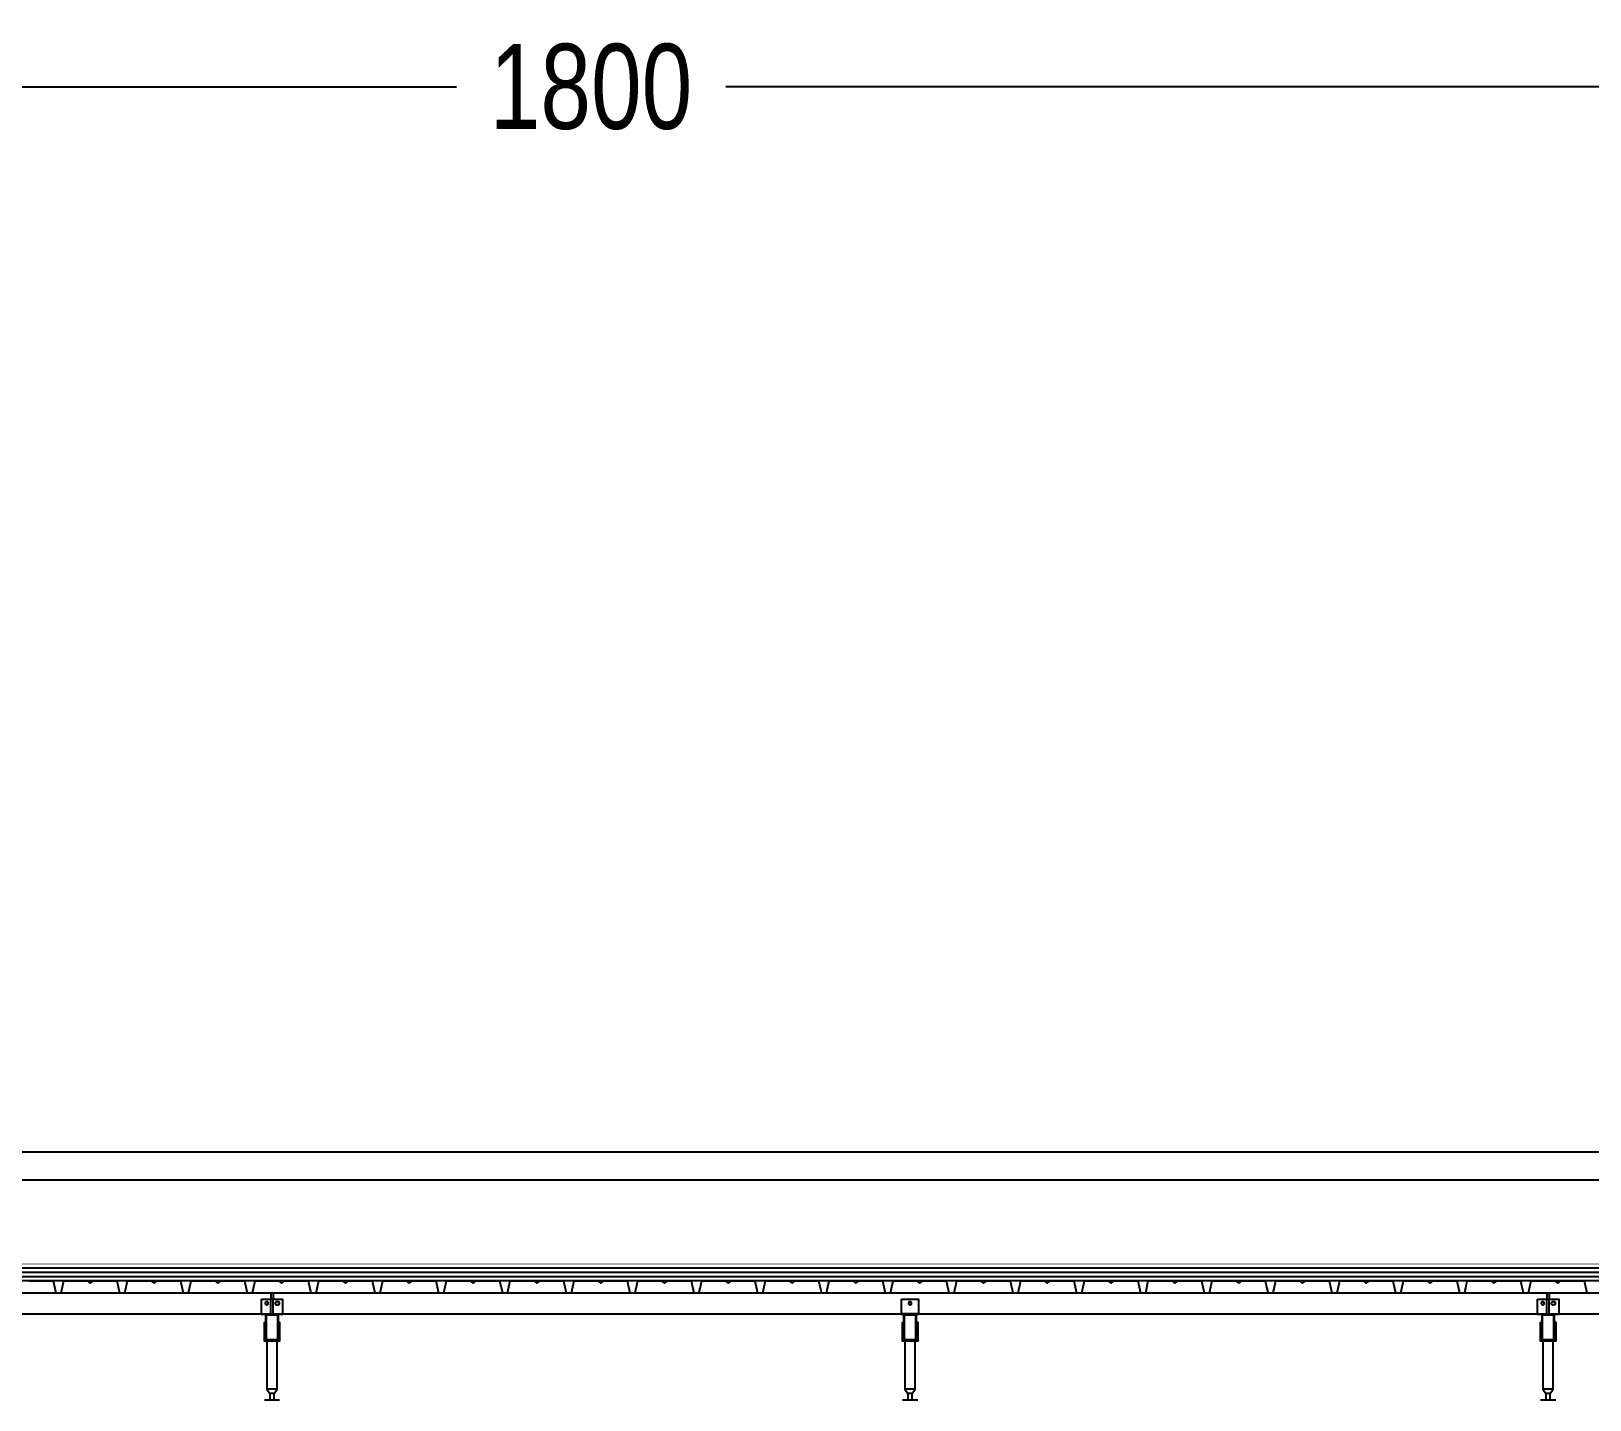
# Model space of a CAD drawing. Header units: centimetres. Extents: x 26569 to 160723, y -3143 to 14565.
# Drawn here: x 37045.1 to 37411.6, y 6345.9 to 6667.7 of the extents above; entities that cross this region are included whole.
import ezdxf

# ---------------------------------------------------------------- set-up
doc = ezdxf.new("R2010")
doc.units = ezdxf.units.CM
doc.header["$LTSCALE"] = 100
doc.linetypes.add('HIDDEN', pattern=[9.525, 6.35, -3.175])
for name, color, linetype in [('A-ANNO-DIMS', 187, 'Continuous'), ('A-ELEV-02', 253, 'Continuous'), ('A-ELEV-04', 250, 'Continuous'), ('A-WALL-INSL', 249, 'Continuous'), ('A-WALL-SNWPNL', 200, 'Continuous'), ('S-STEL', 3, 'Continuous')]:
    doc.layers.add(name, color=color, linetype=linetype)
doc.styles.add('Fields_100', font='act_simplex.shx', dxfattribs={"width": 0.8, "height": 20})
doc.linetypes.add('BATTING', pattern='A,0.00254,-2.54,[134,ltypeshp.shx,S=2.54,R=0,X=-2.54,Y=0],-5.08,[134,ltypeshp.shx,S=2.54,R=180,X=2.54,Y=0],-2.54', length=10.16254)
doc.dimstyles.new('FIELDS_100', dxfattribs={"dimscale": 0, "dimtxt": 20, "dimasz": 5, "dimexe": 5, "dimexo": 5, "dimgap": 5, "dimtad": 0, "dimdec": 0, "dimzin": 0, "dimdsep": 46, "dimtxsty": 'Fields_100', "dimblk": 'DOT', "dimcen": 0.09, "dimclrt": 50, "dimadec": 0, "dimazin": 0, "dimtfac": 1, "dimtdec": 0, "dimtix": 1, "dimtofl": 0, "dimtmove": 1, "dimatfit": 3, "dimfxl": 5, "dimfxlon": 1, "dimtolj": 1, "dimtzin": 0, "dimarcsym": 0})

# ---------------------------------------------------------------- blocks, each defined once
blk = doc.blocks.new('_Dot')
at = {"color": 0, "linetype": 'ByBlock', "lineweight": -2}
blk.add_line((-0.5, 0), (-1, 0), dxfattribs=at)
at = {"color": 0, "linetype": 'ByBlock', "const_width": 0.5}
blk.add_lwpolyline([(-0.25, 0, 1), (0.25, 0, 1)], format="xyb", close=True, dxfattribs=at)
blk = doc.blocks.new('*D695')
at = {"layer": 'A-ANNO-DIMS', "color": 0, "lineweight": -2, "transparency": 16777216}
for p, q in [((36726.73, 6649.56), (36726.73, 6659.56)), ((37626.73, 6649.56), (37626.73, 6659.56)), ((36731.73, 6654.56), (37145.07, 6654.56)), ((37621.73, 6654.56), (37208.4, 6654.56))]:
    blk.add_line(p, q, dxfattribs=at)
at = {"layer": 'DEFPOINTS', "color": 0, "transparency": 16777216}
for p in [(37626.73, 6654.56), (36726.73, 6232.06), (37626.73, 6232.06)]:
    blk.add_point(p, dxfattribs=at)
at = {"layer": 'A-ANNO-DIMS', "color": 0, "lineweight": -2, "transparency": 16777216, "xscale": 5, "yscale": 5, "zscale": 5, "rotation": 180}
blk.add_blockref('_Dot', (36726.73, 6654.56), dxfattribs=at)
at = {"layer": 'A-ANNO-DIMS', "color": 0, "lineweight": -2, "transparency": 16777216, "xscale": 5, "yscale": 5, "zscale": 5}
blk.add_blockref('_Dot', (37626.73, 6654.56), dxfattribs=at)
at = {"layer": 'A-ANNO-DIMS', "color": 50, "transparency": 16777216, "insert": (37176.73, 6654.56), "char_height": 20, "attachment_point": 5, "style": 'Fields_100'}
blk.add_mtext('\\A1;1800', dxfattribs=at)

msp = doc.modelspace()

# ---------------------------------------------------------------- linework, layer by layer
at = {"layer": 'A-ELEV-02'}
for points in [[(36704.23, 6371.06), (41237.98, 6371.06)], [(37101.48, 6371.06), (37101.48, 6369.56)], [(37101.98, 6371.06), (37101.98, 6369.56)], [(37102.83, 6368.91), (37102.83, 6368.91), (37102.82, 6368.91), (37102.81, 6368.91), (37102.8, 6368.91), (37102.79, 6368.91), (37102.79, 6368.91), (37102.78, 6368.91), (37102.77, 6368.91), (37102.76, 6368.9), (37102.75, 6368.9), (37102.75, 6368.9), (37102.74, 6368.9), (37102.73, 6368.9), (37102.72, 6368.89), (37102.71, 6368.89), (37102.71, 6368.89), (37102.7, 6368.88), (37102.69, 6368.88), (37102.68, 6368.88), (37102.67, 6368.87), (37102.67, 6368.87), (37102.66, 6368.86), (37102.65, 6368.86), (37102.64, 6368.86), (37102.64, 6368.85), (37102.63, 6368.84), (37102.62, 6368.84), (37102.61, 6368.83), (37102.61, 6368.83), (37102.6, 6368.82), (37102.59, 6368.82), (37102.59, 6368.81), (37102.58, 6368.8), (37102.57, 6368.8), (37102.57, 6368.79), (37102.56, 6368.78), (37102.56, 6368.78), (37102.55, 6368.77), (37102.55, 6368.76), (37102.54, 6368.75), (37102.54, 6368.75), (37102.53, 6368.74), (37102.53, 6368.73), (37102.52, 6368.72), (37102.52, 6368.72), (37102.52, 6368.71), (37102.51, 6368.7), (37102.51, 6368.69), (37102.51, 6368.68), (37102.5, 6368.67), (37102.5, 6368.67), (37102.5, 6368.66), (37102.5, 6368.65), (37102.49, 6368.64), (37102.49, 6368.63), (37102.49, 6368.63), (37102.49, 6368.62), (37102.49, 6368.61), (37102.49, 6368.6), (37102.49, 6368.59), (37102.49, 6368.59), (37102.48, 6368.58), (37102.48, 6368.57), (37102.48, 6368.56), (37102.48, 6368.55), (37102.48, 6368.55), (37102.49, 6368.54), (37102.49, 6368.53), (37102.49, 6368.52), (37102.49, 6368.51), (37102.49, 6368.51), (37102.49, 6368.5), (37102.49, 6368.49), (37102.49, 6368.48), (37102.5, 6368.47), (37102.5, 6368.47), (37102.5, 6368.46), (37102.5, 6368.45), (37102.51, 6368.44), (37102.51, 6368.43), (37102.51, 6368.43), (37102.52, 6368.42), (37102.52, 6368.41), (37102.52, 6368.4), (37102.53, 6368.39), (37102.53, 6368.39), (37102.54, 6368.38), (37102.54, 6368.37), (37102.55, 6368.36), (37102.55, 6368.36), (37102.56, 6368.35), (37102.56, 6368.34), (37102.57, 6368.33), (37102.57, 6368.33), (37102.58, 6368.32), (37102.59, 6368.31), (37102.59, 6368.31), (37102.6, 6368.3), (37102.61, 6368.3), (37102.61, 6368.29), (37102.62, 6368.28), (37102.63, 6368.28), (37102.64, 6368.27), (37102.64, 6368.27), (37102.65, 6368.26), (37102.66, 6368.26), (37102.67, 6368.26), (37102.67, 6368.25), (37102.68, 6368.25), (37102.69, 6368.24), (37102.7, 6368.24), (37102.71, 6368.24), (37102.71, 6368.23), (37102.72, 6368.23), (37102.73, 6368.23), (37102.74, 6368.23), (37102.75, 6368.22), (37102.75, 6368.22), (37102.76, 6368.22), (37102.77, 6368.22), (37102.78, 6368.22), (37102.79, 6368.22), (37102.79, 6368.21), (37102.8, 6368.21), (37102.81, 6368.21), (37102.82, 6368.21), (37102.83, 6368.21), (37102.83, 6368.21)], [(37103.13, 6368.91), (37102.83, 6368.91)], [(37103.13, 6368.21), (37103.14, 6368.21), (37103.15, 6368.21), (37103.16, 6368.21), (37103.17, 6368.21), (37103.17, 6368.21), (37103.18, 6368.22), (37103.19, 6368.22), (37103.2, 6368.22), (37103.21, 6368.22), (37103.21, 6368.22), (37103.22, 6368.22), (37103.23, 6368.23), (37103.24, 6368.23), (37103.25, 6368.23), (37103.26, 6368.23), (37103.26, 6368.24), (37103.27, 6368.24), (37103.28, 6368.24), (37103.29, 6368.25), (37103.3, 6368.25), (37103.3, 6368.26), (37103.31, 6368.26), (37103.32, 6368.26), (37103.33, 6368.27), (37103.33, 6368.27), (37103.34, 6368.28), (37103.35, 6368.28), (37103.35, 6368.29), (37103.36, 6368.3), (37103.37, 6368.3), (37103.38, 6368.31), (37103.38, 6368.31), (37103.39, 6368.32), (37103.39, 6368.33), (37103.4, 6368.33), (37103.41, 6368.34), (37103.41, 6368.35), (37103.42, 6368.36), (37103.42, 6368.36), (37103.43, 6368.37), (37103.43, 6368.38), (37103.44, 6368.39), (37103.44, 6368.39), (37103.45, 6368.4), (37103.45, 6368.41), (37103.45, 6368.42), (37103.46, 6368.43), (37103.46, 6368.43), (37103.46, 6368.44), (37103.47, 6368.45), (37103.47, 6368.46), (37103.47, 6368.47), (37103.47, 6368.47), (37103.48, 6368.48), (37103.48, 6368.49), (37103.48, 6368.5), (37103.48, 6368.51), (37103.48, 6368.51), (37103.48, 6368.52), (37103.48, 6368.53), (37103.48, 6368.54), (37103.48, 6368.55), (37103.48, 6368.55), (37103.48, 6368.56), (37103.48, 6368.57), (37103.48, 6368.58), (37103.48, 6368.59), (37103.48, 6368.59), (37103.48, 6368.6), (37103.48, 6368.61), (37103.48, 6368.62), (37103.48, 6368.63), (37103.48, 6368.63), (37103.48, 6368.64), (37103.47, 6368.65), (37103.47, 6368.66), (37103.47, 6368.67), (37103.47, 6368.67), (37103.46, 6368.68), (37103.46, 6368.69), (37103.46, 6368.7), (37103.45, 6368.71), (37103.45, 6368.72), (37103.45, 6368.72), (37103.44, 6368.73), (37103.44, 6368.74), (37103.43, 6368.75), (37103.43, 6368.75), (37103.42, 6368.76), (37103.42, 6368.77), (37103.41, 6368.78), (37103.41, 6368.78), (37103.4, 6368.79), (37103.39, 6368.8), (37103.39, 6368.8), (37103.38, 6368.81), (37103.38, 6368.82), (37103.37, 6368.82), (37103.36, 6368.83), (37103.35, 6368.83), (37103.35, 6368.84), (37103.34, 6368.84), (37103.33, 6368.85), (37103.33, 6368.86), (37103.32, 6368.86), (37103.31, 6368.86), (37103.3, 6368.87), (37103.3, 6368.87), (37103.29, 6368.88), (37103.28, 6368.88), (37103.27, 6368.88), (37103.26, 6368.89), (37103.26, 6368.89), (37103.25, 6368.89), (37103.24, 6368.9), (37103.23, 6368.9), (37103.22, 6368.9), (37103.21, 6368.9), (37103.21, 6368.9), (37103.2, 6368.91), (37103.19, 6368.91), (37103.18, 6368.91), (37103.17, 6368.91), (37103.17, 6368.91), (37103.16, 6368.91), (37103.15, 6368.91), (37103.14, 6368.91), (37103.13, 6368.91)], [(37401.48, 6371.06), (37401.48, 6369.56)], [(37401.98, 6371.06), (37401.98, 6369.56)], [(37402.83, 6368.91), (37402.83, 6368.91), (37402.82, 6368.91), (37402.81, 6368.91), (37402.8, 6368.91), (37402.79, 6368.91), (37402.79, 6368.91), (37402.78, 6368.91), (37402.77, 6368.91), (37402.76, 6368.9), (37402.75, 6368.9), (37402.75, 6368.9), (37402.74, 6368.9), (37402.73, 6368.9), (37402.72, 6368.89), (37402.71, 6368.89), (37402.71, 6368.89), (37402.7, 6368.88), (37402.69, 6368.88), (37402.68, 6368.88), (37402.67, 6368.87), (37402.67, 6368.87), (37402.66, 6368.86), (37402.65, 6368.86), (37402.64, 6368.86), (37402.64, 6368.85), (37402.63, 6368.84), (37402.62, 6368.84), (37402.61, 6368.83), (37402.61, 6368.83), (37402.6, 6368.82), (37402.59, 6368.82), (37402.59, 6368.81), (37402.58, 6368.8), (37402.57, 6368.8), (37402.57, 6368.79), (37402.56, 6368.78), (37402.56, 6368.78), (37402.55, 6368.77), (37402.55, 6368.76), (37402.54, 6368.75), (37402.54, 6368.75), (37402.53, 6368.74), (37402.53, 6368.73), (37402.52, 6368.72), (37402.52, 6368.72), (37402.52, 6368.71), (37402.51, 6368.7), (37402.51, 6368.69), (37402.51, 6368.68), (37402.5, 6368.67), (37402.5, 6368.67), (37402.5, 6368.66), (37402.5, 6368.65), (37402.49, 6368.64), (37402.49, 6368.63), (37402.49, 6368.63), (37402.49, 6368.62), (37402.49, 6368.61), (37402.49, 6368.6), (37402.49, 6368.59), (37402.49, 6368.59), (37402.48, 6368.58), (37402.48, 6368.57), (37402.48, 6368.56), (37402.48, 6368.55), (37402.48, 6368.55), (37402.49, 6368.54), (37402.49, 6368.53), (37402.49, 6368.52), (37402.49, 6368.51), (37402.49, 6368.51), (37402.49, 6368.5), (37402.49, 6368.49), (37402.49, 6368.48), (37402.5, 6368.47), (37402.5, 6368.47), (37402.5, 6368.46), (37402.5, 6368.45), (37402.51, 6368.44), (37402.51, 6368.43), (37402.51, 6368.43), (37402.52, 6368.42), (37402.52, 6368.41), (37402.52, 6368.4), (37402.53, 6368.39), (37402.53, 6368.39), (37402.54, 6368.38), (37402.54, 6368.37), (37402.55, 6368.36), (37402.55, 6368.36), (37402.56, 6368.35), (37402.56, 6368.34), (37402.57, 6368.33), (37402.57, 6368.33), (37402.58, 6368.32), (37402.59, 6368.31), (37402.59, 6368.31), (37402.6, 6368.3), (37402.61, 6368.3), (37402.61, 6368.29), (37402.62, 6368.28), (37402.63, 6368.28), (37402.64, 6368.27), (37402.64, 6368.27), (37402.65, 6368.26), (37402.66, 6368.26), (37402.67, 6368.26), (37402.67, 6368.25), (37402.68, 6368.25), (37402.69, 6368.24), (37402.7, 6368.24), (37402.71, 6368.24), (37402.71, 6368.23), (37402.72, 6368.23), (37402.73, 6368.23), (37402.74, 6368.23), (37402.75, 6368.22), (37402.75, 6368.22), (37402.76, 6368.22), (37402.77, 6368.22), (37402.78, 6368.22), (37402.79, 6368.22), (37402.79, 6368.21), (37402.8, 6368.21), (37402.81, 6368.21), (37402.82, 6368.21), (37402.83, 6368.21), (37402.83, 6368.21)], [(37403.13, 6368.91), (37402.83, 6368.91)], [(37403.13, 6368.21), (37403.14, 6368.21), (37403.15, 6368.21), (37403.16, 6368.21), (37403.17, 6368.21), (37403.17, 6368.21), (37403.18, 6368.22), (37403.19, 6368.22), (37403.2, 6368.22), (37403.21, 6368.22), (37403.21, 6368.22), (37403.22, 6368.22), (37403.23, 6368.23), (37403.24, 6368.23), (37403.25, 6368.23), (37403.26, 6368.23), (37403.26, 6368.24), (37403.27, 6368.24), (37403.28, 6368.24), (37403.29, 6368.25), (37403.3, 6368.25), (37403.3, 6368.26), (37403.31, 6368.26), (37403.32, 6368.26), (37403.33, 6368.27), (37403.33, 6368.27), (37403.34, 6368.28), (37403.35, 6368.28), (37403.35, 6368.29), (37403.36, 6368.3), (37403.37, 6368.3), (37403.38, 6368.31), (37403.38, 6368.31), (37403.39, 6368.32), (37403.39, 6368.33), (37403.4, 6368.33), (37403.41, 6368.34), (37403.41, 6368.35), (37403.42, 6368.36), (37403.42, 6368.36), (37403.43, 6368.37), (37403.43, 6368.38), (37403.44, 6368.39), (37403.44, 6368.39), (37403.45, 6368.4), (37403.45, 6368.41), (37403.45, 6368.42), (37403.46, 6368.43), (37403.46, 6368.43), (37403.46, 6368.44), (37403.47, 6368.45), (37403.47, 6368.46), (37403.47, 6368.47), (37403.47, 6368.47), (37403.48, 6368.48), (37403.48, 6368.49), (37403.48, 6368.5), (37403.48, 6368.51), (37403.48, 6368.51), (37403.48, 6368.52), (37403.48, 6368.53), (37403.48, 6368.54), (37403.48, 6368.55), (37403.48, 6368.55), (37403.48, 6368.56), (37403.48, 6368.57), (37403.48, 6368.58), (37403.48, 6368.59), (37403.48, 6368.59), (37403.48, 6368.6), (37403.48, 6368.61), (37403.48, 6368.62), (37403.48, 6368.63), (37403.48, 6368.63), (37403.48, 6368.64), (37403.47, 6368.65), (37403.47, 6368.66), (37403.47, 6368.67), (37403.47, 6368.67), (37403.46, 6368.68), (37403.46, 6368.69), (37403.46, 6368.7), (37403.45, 6368.71), (37403.45, 6368.72), (37403.45, 6368.72), (37403.44, 6368.73), (37403.44, 6368.74), (37403.43, 6368.75), (37403.43, 6368.75), (37403.42, 6368.76), (37403.42, 6368.77), (37403.41, 6368.78), (37403.41, 6368.78), (37403.4, 6368.79), (37403.39, 6368.8), (37403.39, 6368.8), (37403.38, 6368.81), (37403.38, 6368.82), (37403.37, 6368.82), (37403.36, 6368.83), (37403.35, 6368.83), (37403.35, 6368.84), (37403.34, 6368.84), (37403.33, 6368.85), (37403.33, 6368.86), (37403.32, 6368.86), (37403.31, 6368.86), (37403.3, 6368.87), (37403.3, 6368.87), (37403.29, 6368.88), (37403.28, 6368.88), (37403.27, 6368.88), (37403.26, 6368.89), (37403.26, 6368.89), (37403.25, 6368.89), (37403.24, 6368.9), (37403.23, 6368.9), (37403.22, 6368.9), (37403.21, 6368.9), (37403.21, 6368.9), (37403.2, 6368.91), (37403.19, 6368.91), (37403.18, 6368.91), (37403.17, 6368.91), (37403.17, 6368.91), (37403.16, 6368.91), (37403.15, 6368.91), (37403.14, 6368.91), (37403.13, 6368.91)], [(36704.23, 6366.06), (41237.98, 6366.06)], [(37099.23, 6366.06), (37104.23, 6366.06)], [(37103.13, 6368.21), (37102.83, 6368.21)], [(37253.73, 6366.06), (37249.73, 6366.06)], [(37399.23, 6366.06), (37404.23, 6366.06)], [(37403.13, 6368.21), (37402.83, 6368.21)], [(37099.93, 6363.26), (37100.18, 6363.26)], [(37099.93, 6362.56), (37100.18, 6362.56)], [(37103.28, 6363.26), (37103.53, 6363.26)], [(37103.28, 6362.56), (37103.53, 6362.56)], [(37249.93, 6363.26), (37250.18, 6363.26)], [(37249.93, 6362.56), (37250.18, 6362.56)], [(37253.28, 6363.26), (37253.53, 6363.26)], [(37253.28, 6362.56), (37253.53, 6362.56)], [(37399.93, 6363.26), (37400.18, 6363.26)], [(37399.93, 6362.56), (37400.18, 6362.56)], [(37403.28, 6363.26), (37403.53, 6363.26)], [(37403.28, 6362.56), (37403.53, 6362.56)], [(37100.53, 6359.66), (37100.53, 6348.36), (37101.23, 6347.36), (37101.23, 6345.86)], [(37102.23, 6345.86), (37102.23, 6347.36), (37102.94, 6348.36), (37102.94, 6359.66)], [(37250.53, 6359.66), (37250.53, 6348.36), (37251.23, 6347.36), (37251.23, 6345.86)], [(37252.23, 6345.86), (37252.23, 6347.36), (37252.94, 6348.36), (37252.94, 6359.66)], [(37400.53, 6359.66), (37400.53, 6348.36), (37401.23, 6347.36), (37401.23, 6345.86)], [(37402.23, 6345.86), (37402.23, 6347.36), (37402.94, 6348.36), (37402.94, 6359.66)], [(37102.94, 6348.36), (37100.53, 6348.36)], [(37102.23, 6347.36), (37101.23, 6347.36)], [(37252.94, 6348.36), (37250.53, 6348.36)], [(37252.23, 6347.36), (37251.23, 6347.36)], [(37402.94, 6348.36), (37400.53, 6348.36)], [(37402.23, 6347.36), (37401.23, 6347.36)], [(37099.93, 6345.86), (37103.53, 6345.86)], [(37249.93, 6345.86), (37253.53, 6345.86)], [(37399.93, 6345.86), (37403.53, 6345.86)]]:
    msp.add_lwpolyline(points, dxfattribs=at)
for points in [[(37099.23, 6369.56), (37104.23, 6369.56), (37104.23, 6365.91), (37099.23, 6365.91)], [(37100.83, 6368.56), (37100.83, 6368.57), (37100.83, 6368.58), (37100.83, 6368.59), (37100.83, 6368.59), (37100.83, 6368.6), (37100.83, 6368.61), (37100.83, 6368.62), (37100.83, 6368.63), (37100.83, 6368.63), (37100.83, 6368.64), (37100.82, 6368.65), (37100.82, 6368.66), (37100.82, 6368.67), (37100.82, 6368.67), (37100.81, 6368.68), (37100.81, 6368.69), (37100.81, 6368.7), (37100.8, 6368.71), (37100.8, 6368.72), (37100.8, 6368.72), (37100.79, 6368.73), (37100.79, 6368.74), (37100.78, 6368.75), (37100.78, 6368.75), (37100.77, 6368.76), (37100.77, 6368.77), (37100.76, 6368.78), (37100.76, 6368.78), (37100.75, 6368.79), (37100.74, 6368.8), (37100.74, 6368.8), (37100.73, 6368.81), (37100.73, 6368.82), (37100.72, 6368.82), (37100.71, 6368.83), (37100.7, 6368.83), (37100.7, 6368.84), (37100.69, 6368.84), (37100.68, 6368.85), (37100.68, 6368.86), (37100.67, 6368.86), (37100.66, 6368.86), (37100.65, 6368.87), (37100.65, 6368.87), (37100.64, 6368.88), (37100.63, 6368.88), (37100.62, 6368.88), (37100.61, 6368.89), (37100.61, 6368.89), (37100.6, 6368.89), (37100.59, 6368.9), (37100.58, 6368.9), (37100.57, 6368.9), (37100.56, 6368.9), (37100.56, 6368.9), (37100.55, 6368.91), (37100.54, 6368.91), (37100.53, 6368.91), (37100.52, 6368.91), (37100.52, 6368.91), (37100.51, 6368.91), (37100.5, 6368.91), (37100.49, 6368.91), (37100.48, 6368.91), (37100.48, 6368.91), (37100.47, 6368.91), (37100.46, 6368.91), (37100.45, 6368.91), (37100.44, 6368.91), (37100.44, 6368.91), (37100.43, 6368.91), (37100.42, 6368.91), (37100.41, 6368.9), (37100.4, 6368.9), (37100.4, 6368.9), (37100.39, 6368.9), (37100.38, 6368.9), (37100.37, 6368.89), (37100.36, 6368.89), (37100.36, 6368.89), (37100.35, 6368.88), (37100.34, 6368.88), (37100.33, 6368.88), (37100.32, 6368.87), (37100.32, 6368.87), (37100.31, 6368.86), (37100.3, 6368.86), (37100.29, 6368.86), (37100.29, 6368.85), (37100.28, 6368.84), (37100.27, 6368.84), (37100.26, 6368.83), (37100.26, 6368.83), (37100.25, 6368.82), (37100.24, 6368.82), (37100.24, 6368.81), (37100.23, 6368.8), (37100.22, 6368.8), (37100.22, 6368.79), (37100.21, 6368.78), (37100.21, 6368.78), (37100.2, 6368.77), (37100.2, 6368.76), (37100.19, 6368.75), (37100.19, 6368.75), (37100.18, 6368.74), (37100.18, 6368.73), (37100.17, 6368.72), (37100.17, 6368.72), (37100.17, 6368.71), (37100.16, 6368.7), (37100.16, 6368.69), (37100.16, 6368.68), (37100.15, 6368.67), (37100.15, 6368.67), (37100.15, 6368.66), (37100.15, 6368.65), (37100.14, 6368.64), (37100.14, 6368.63), (37100.14, 6368.63), (37100.14, 6368.62), (37100.14, 6368.61), (37100.14, 6368.6), (37100.14, 6368.59), (37100.14, 6368.59), (37100.13, 6368.58), (37100.13, 6368.57), (37100.13, 6368.56), (37100.13, 6368.55), (37100.13, 6368.55), (37100.14, 6368.54), (37100.14, 6368.53), (37100.14, 6368.52), (37100.14, 6368.51), (37100.14, 6368.51), (37100.14, 6368.5), (37100.14, 6368.49), (37100.14, 6368.48), (37100.15, 6368.47), (37100.15, 6368.47), (37100.15, 6368.46), (37100.15, 6368.45), (37100.16, 6368.44), (37100.16, 6368.43), (37100.16, 6368.43), (37100.17, 6368.42), (37100.17, 6368.41), (37100.17, 6368.4), (37100.18, 6368.39), (37100.18, 6368.39), (37100.19, 6368.38), (37100.19, 6368.37), (37100.2, 6368.36), (37100.2, 6368.36), (37100.21, 6368.35), (37100.21, 6368.34), (37100.22, 6368.33), (37100.22, 6368.33), (37100.23, 6368.32), (37100.24, 6368.31), (37100.24, 6368.31), (37100.25, 6368.3), (37100.26, 6368.3), (37100.26, 6368.29), (37100.27, 6368.28), (37100.28, 6368.28), (37100.29, 6368.27), (37100.29, 6368.27), (37100.3, 6368.26), (37100.31, 6368.26), (37100.32, 6368.26), (37100.32, 6368.25), (37100.33, 6368.25), (37100.34, 6368.24), (37100.35, 6368.24), (37100.36, 6368.24), (37100.36, 6368.23), (37100.37, 6368.23), (37100.38, 6368.23), (37100.39, 6368.23), (37100.4, 6368.22), (37100.4, 6368.22), (37100.41, 6368.22), (37100.42, 6368.22), (37100.43, 6368.22), (37100.44, 6368.22), (37100.44, 6368.21), (37100.45, 6368.21), (37100.46, 6368.21), (37100.47, 6368.21), (37100.48, 6368.21), (37100.48, 6368.21), (37100.49, 6368.21), (37100.5, 6368.21), (37100.51, 6368.21), (37100.52, 6368.21), (37100.52, 6368.21), (37100.53, 6368.22), (37100.54, 6368.22), (37100.55, 6368.22), (37100.56, 6368.22), (37100.56, 6368.22), (37100.57, 6368.22), (37100.58, 6368.23), (37100.59, 6368.23), (37100.6, 6368.23), (37100.61, 6368.23), (37100.61, 6368.24), (37100.62, 6368.24), (37100.63, 6368.24), (37100.64, 6368.25), (37100.65, 6368.25), (37100.65, 6368.26), (37100.66, 6368.26), (37100.67, 6368.26), (37100.68, 6368.27), (37100.68, 6368.27), (37100.69, 6368.28), (37100.7, 6368.28), (37100.7, 6368.29), (37100.71, 6368.3), (37100.72, 6368.3), (37100.73, 6368.31), (37100.73, 6368.31), (37100.74, 6368.32), (37100.74, 6368.33), (37100.75, 6368.33), (37100.76, 6368.34), (37100.76, 6368.35), (37100.77, 6368.36), (37100.77, 6368.36), (37100.78, 6368.37), (37100.78, 6368.38), (37100.79, 6368.39), (37100.79, 6368.39), (37100.8, 6368.4), (37100.8, 6368.41), (37100.8, 6368.42), (37100.81, 6368.43), (37100.81, 6368.43), (37100.81, 6368.44), (37100.82, 6368.45), (37100.82, 6368.46), (37100.82, 6368.47), (37100.82, 6368.47), (37100.83, 6368.48), (37100.83, 6368.49), (37100.83, 6368.5), (37100.83, 6368.51), (37100.83, 6368.51), (37100.83, 6368.52), (37100.83, 6368.53), (37100.83, 6368.54), (37100.83, 6368.55), (37100.83, 6368.55)], [(37249.73, 6369.56), (37253.73, 6369.56), (37253.73, 6365.91), (37249.73, 6365.91)], [(37252.08, 6368.56), (37252.08, 6368.57), (37252.08, 6368.58), (37252.08, 6368.59), (37252.08, 6368.59), (37252.08, 6368.6), (37252.08, 6368.61), (37252.08, 6368.62), (37252.08, 6368.63), (37252.08, 6368.63), (37252.08, 6368.64), (37252.07, 6368.65), (37252.07, 6368.66), (37252.07, 6368.67), (37252.07, 6368.67), (37252.06, 6368.68), (37252.06, 6368.69), (37252.06, 6368.7), (37252.05, 6368.71), (37252.05, 6368.72), (37252.05, 6368.72), (37252.04, 6368.73), (37252.04, 6368.74), (37252.03, 6368.75), (37252.03, 6368.75), (37252.02, 6368.76), (37252.02, 6368.77), (37252.01, 6368.78), (37252.01, 6368.78), (37252, 6368.79), (37251.99, 6368.8), (37251.99, 6368.8), (37251.98, 6368.81), (37251.98, 6368.82), (37251.97, 6368.82), (37251.96, 6368.83), (37251.95, 6368.83), (37251.95, 6368.84), (37251.94, 6368.84), (37251.93, 6368.85), (37251.93, 6368.86), (37251.92, 6368.86), (37251.91, 6368.86), (37251.9, 6368.87), (37251.9, 6368.87), (37251.89, 6368.88), (37251.88, 6368.88), (37251.87, 6368.88), (37251.86, 6368.89), (37251.86, 6368.89), (37251.85, 6368.89), (37251.84, 6368.9), (37251.83, 6368.9), (37251.82, 6368.9), (37251.81, 6368.9), (37251.81, 6368.9), (37251.8, 6368.91), (37251.79, 6368.91), (37251.78, 6368.91), (37251.77, 6368.91), (37251.77, 6368.91), (37251.76, 6368.91), (37251.75, 6368.91), (37251.74, 6368.91), (37251.73, 6368.91), (37251.73, 6368.91), (37251.72, 6368.91), (37251.71, 6368.91), (37251.7, 6368.91), (37251.69, 6368.91), (37251.69, 6368.91), (37251.68, 6368.91), (37251.67, 6368.91), (37251.66, 6368.9), (37251.65, 6368.9), (37251.65, 6368.9), (37251.64, 6368.9), (37251.63, 6368.9), (37251.62, 6368.89), (37251.61, 6368.89), (37251.61, 6368.89), (37251.6, 6368.88), (37251.59, 6368.88), (37251.58, 6368.88), (37251.57, 6368.87), (37251.57, 6368.87), (37251.56, 6368.86), (37251.55, 6368.86), (37251.54, 6368.86), (37251.54, 6368.85), (37251.53, 6368.84), (37251.52, 6368.84), (37251.51, 6368.83), (37251.51, 6368.83), (37251.5, 6368.82), (37251.49, 6368.82), (37251.49, 6368.81), (37251.48, 6368.8), (37251.47, 6368.8), (37251.47, 6368.79), (37251.46, 6368.78), (37251.46, 6368.78), (37251.45, 6368.77), (37251.45, 6368.76), (37251.44, 6368.75), (37251.44, 6368.75), (37251.43, 6368.74), (37251.43, 6368.73), (37251.42, 6368.72), (37251.42, 6368.72), (37251.42, 6368.71), (37251.41, 6368.7), (37251.41, 6368.69), (37251.41, 6368.68), (37251.4, 6368.67), (37251.4, 6368.67), (37251.4, 6368.66), (37251.4, 6368.65), (37251.39, 6368.64), (37251.39, 6368.63), (37251.39, 6368.63), (37251.39, 6368.62), (37251.39, 6368.61), (37251.39, 6368.6), (37251.39, 6368.59), (37251.39, 6368.59), (37251.38, 6368.58), (37251.38, 6368.57), (37251.38, 6368.56), (37251.38, 6368.55), (37251.38, 6368.55), (37251.39, 6368.54), (37251.39, 6368.53), (37251.39, 6368.52), (37251.39, 6368.51), (37251.39, 6368.51), (37251.39, 6368.5), (37251.39, 6368.49), (37251.39, 6368.48), (37251.4, 6368.47), (37251.4, 6368.47), (37251.4, 6368.46), (37251.4, 6368.45), (37251.41, 6368.44), (37251.41, 6368.43), (37251.41, 6368.43), (37251.42, 6368.42), (37251.42, 6368.41), (37251.42, 6368.4), (37251.43, 6368.39), (37251.43, 6368.39), (37251.44, 6368.38), (37251.44, 6368.37), (37251.45, 6368.36), (37251.45, 6368.36), (37251.46, 6368.35), (37251.46, 6368.34), (37251.47, 6368.33), (37251.47, 6368.33), (37251.48, 6368.32), (37251.49, 6368.31), (37251.49, 6368.31), (37251.5, 6368.3), (37251.51, 6368.3), (37251.51, 6368.29), (37251.52, 6368.28), (37251.53, 6368.28), (37251.54, 6368.27), (37251.54, 6368.27), (37251.55, 6368.26), (37251.56, 6368.26), (37251.57, 6368.26), (37251.57, 6368.25), (37251.58, 6368.25), (37251.59, 6368.24), (37251.6, 6368.24), (37251.61, 6368.24), (37251.61, 6368.23), (37251.62, 6368.23), (37251.63, 6368.23), (37251.64, 6368.23), (37251.65, 6368.22), (37251.65, 6368.22), (37251.66, 6368.22), (37251.67, 6368.22), (37251.68, 6368.22), (37251.69, 6368.22), (37251.69, 6368.21), (37251.7, 6368.21), (37251.71, 6368.21), (37251.72, 6368.21), (37251.73, 6368.21), (37251.73, 6368.21), (37251.74, 6368.21), (37251.75, 6368.21), (37251.76, 6368.21), (37251.77, 6368.21), (37251.77, 6368.21), (37251.78, 6368.22), (37251.79, 6368.22), (37251.8, 6368.22), (37251.81, 6368.22), (37251.81, 6368.22), (37251.82, 6368.22), (37251.83, 6368.23), (37251.84, 6368.23), (37251.85, 6368.23), (37251.86, 6368.23), (37251.86, 6368.24), (37251.87, 6368.24), (37251.88, 6368.24), (37251.89, 6368.25), (37251.9, 6368.25), (37251.9, 6368.26), (37251.91, 6368.26), (37251.92, 6368.26), (37251.93, 6368.27), (37251.93, 6368.27), (37251.94, 6368.28), (37251.95, 6368.28), (37251.95, 6368.29), (37251.96, 6368.3), (37251.97, 6368.3), (37251.98, 6368.31), (37251.98, 6368.31), (37251.99, 6368.32), (37251.99, 6368.33), (37252, 6368.33), (37252.01, 6368.34), (37252.01, 6368.35), (37252.02, 6368.36), (37252.02, 6368.36), (37252.03, 6368.37), (37252.03, 6368.38), (37252.04, 6368.39), (37252.04, 6368.39), (37252.05, 6368.4), (37252.05, 6368.41), (37252.05, 6368.42), (37252.06, 6368.43), (37252.06, 6368.43), (37252.06, 6368.44), (37252.07, 6368.45), (37252.07, 6368.46), (37252.07, 6368.47), (37252.07, 6368.47), (37252.08, 6368.48), (37252.08, 6368.49), (37252.08, 6368.5), (37252.08, 6368.51), (37252.08, 6368.51), (37252.08, 6368.52), (37252.08, 6368.53), (37252.08, 6368.54), (37252.08, 6368.55), (37252.08, 6368.55)], [(37399.23, 6369.56), (37404.23, 6369.56), (37404.23, 6365.91), (37399.23, 6365.91)], [(37400.83, 6368.56), (37400.83, 6368.57), (37400.83, 6368.58), (37400.83, 6368.59), (37400.83, 6368.59), (37400.83, 6368.6), (37400.83, 6368.61), (37400.83, 6368.62), (37400.83, 6368.63), (37400.83, 6368.63), (37400.83, 6368.64), (37400.82, 6368.65), (37400.82, 6368.66), (37400.82, 6368.67), (37400.82, 6368.67), (37400.81, 6368.68), (37400.81, 6368.69), (37400.81, 6368.7), (37400.8, 6368.71), (37400.8, 6368.72), (37400.8, 6368.72), (37400.79, 6368.73), (37400.79, 6368.74), (37400.78, 6368.75), (37400.78, 6368.75), (37400.77, 6368.76), (37400.77, 6368.77), (37400.76, 6368.78), (37400.76, 6368.78), (37400.75, 6368.79), (37400.74, 6368.8), (37400.74, 6368.8), (37400.73, 6368.81), (37400.73, 6368.82), (37400.72, 6368.82), (37400.71, 6368.83), (37400.7, 6368.83), (37400.7, 6368.84), (37400.69, 6368.84), (37400.68, 6368.85), (37400.68, 6368.86), (37400.67, 6368.86), (37400.66, 6368.86), (37400.65, 6368.87), (37400.65, 6368.87), (37400.64, 6368.88), (37400.63, 6368.88), (37400.62, 6368.88), (37400.61, 6368.89), (37400.61, 6368.89), (37400.6, 6368.89), (37400.59, 6368.9), (37400.58, 6368.9), (37400.57, 6368.9), (37400.56, 6368.9), (37400.56, 6368.9), (37400.55, 6368.91), (37400.54, 6368.91), (37400.53, 6368.91), (37400.52, 6368.91), (37400.52, 6368.91), (37400.51, 6368.91), (37400.5, 6368.91), (37400.49, 6368.91), (37400.48, 6368.91), (37400.48, 6368.91), (37400.47, 6368.91), (37400.46, 6368.91), (37400.45, 6368.91), (37400.44, 6368.91), (37400.44, 6368.91), (37400.43, 6368.91), (37400.42, 6368.91), (37400.41, 6368.9), (37400.4, 6368.9), (37400.4, 6368.9), (37400.39, 6368.9), (37400.38, 6368.9), (37400.37, 6368.89), (37400.36, 6368.89), (37400.36, 6368.89), (37400.35, 6368.88), (37400.34, 6368.88), (37400.33, 6368.88), (37400.32, 6368.87), (37400.32, 6368.87), (37400.31, 6368.86), (37400.3, 6368.86), (37400.29, 6368.86), (37400.29, 6368.85), (37400.28, 6368.84), (37400.27, 6368.84), (37400.26, 6368.83), (37400.26, 6368.83), (37400.25, 6368.82), (37400.24, 6368.82), (37400.24, 6368.81), (37400.23, 6368.8), (37400.22, 6368.8), (37400.22, 6368.79), (37400.21, 6368.78), (37400.21, 6368.78), (37400.2, 6368.77), (37400.2, 6368.76), (37400.19, 6368.75), (37400.19, 6368.75), (37400.18, 6368.74), (37400.18, 6368.73), (37400.17, 6368.72), (37400.17, 6368.72), (37400.17, 6368.71), (37400.16, 6368.7), (37400.16, 6368.69), (37400.16, 6368.68), (37400.15, 6368.67), (37400.15, 6368.67), (37400.15, 6368.66), (37400.15, 6368.65), (37400.14, 6368.64), (37400.14, 6368.63), (37400.14, 6368.63), (37400.14, 6368.62), (37400.14, 6368.61), (37400.14, 6368.6), (37400.14, 6368.59), (37400.14, 6368.59), (37400.13, 6368.58), (37400.13, 6368.57), (37400.13, 6368.56), (37400.13, 6368.55), (37400.13, 6368.55), (37400.14, 6368.54), (37400.14, 6368.53), (37400.14, 6368.52), (37400.14, 6368.51), (37400.14, 6368.51), (37400.14, 6368.5), (37400.14, 6368.49), (37400.14, 6368.48), (37400.15, 6368.47), (37400.15, 6368.47), (37400.15, 6368.46), (37400.15, 6368.45), (37400.16, 6368.44), (37400.16, 6368.43), (37400.16, 6368.43), (37400.17, 6368.42), (37400.17, 6368.41), (37400.17, 6368.4), (37400.18, 6368.39), (37400.18, 6368.39), (37400.19, 6368.38), (37400.19, 6368.37), (37400.2, 6368.36), (37400.2, 6368.36), (37400.21, 6368.35), (37400.21, 6368.34), (37400.22, 6368.33), (37400.22, 6368.33), (37400.23, 6368.32), (37400.24, 6368.31), (37400.24, 6368.31), (37400.25, 6368.3), (37400.26, 6368.3), (37400.26, 6368.29), (37400.27, 6368.28), (37400.28, 6368.28), (37400.29, 6368.27), (37400.29, 6368.27), (37400.3, 6368.26), (37400.31, 6368.26), (37400.32, 6368.26), (37400.32, 6368.25), (37400.33, 6368.25), (37400.34, 6368.24), (37400.35, 6368.24), (37400.36, 6368.24), (37400.36, 6368.23), (37400.37, 6368.23), (37400.38, 6368.23), (37400.39, 6368.23), (37400.4, 6368.22), (37400.4, 6368.22), (37400.41, 6368.22), (37400.42, 6368.22), (37400.43, 6368.22), (37400.44, 6368.22), (37400.44, 6368.21), (37400.45, 6368.21), (37400.46, 6368.21), (37400.47, 6368.21), (37400.48, 6368.21), (37400.48, 6368.21), (37400.49, 6368.21), (37400.5, 6368.21), (37400.51, 6368.21), (37400.52, 6368.21), (37400.52, 6368.21), (37400.53, 6368.22), (37400.54, 6368.22), (37400.55, 6368.22), (37400.56, 6368.22), (37400.56, 6368.22), (37400.57, 6368.22), (37400.58, 6368.23), (37400.59, 6368.23), (37400.6, 6368.23), (37400.61, 6368.23), (37400.61, 6368.24), (37400.62, 6368.24), (37400.63, 6368.24), (37400.64, 6368.25), (37400.65, 6368.25), (37400.65, 6368.26), (37400.66, 6368.26), (37400.67, 6368.26), (37400.68, 6368.27), (37400.68, 6368.27), (37400.69, 6368.28), (37400.7, 6368.28), (37400.7, 6368.29), (37400.71, 6368.3), (37400.72, 6368.3), (37400.73, 6368.31), (37400.73, 6368.31), (37400.74, 6368.32), (37400.74, 6368.33), (37400.75, 6368.33), (37400.76, 6368.34), (37400.76, 6368.35), (37400.77, 6368.36), (37400.77, 6368.36), (37400.78, 6368.37), (37400.78, 6368.38), (37400.79, 6368.39), (37400.79, 6368.39), (37400.8, 6368.4), (37400.8, 6368.41), (37400.8, 6368.42), (37400.81, 6368.43), (37400.81, 6368.43), (37400.81, 6368.44), (37400.82, 6368.45), (37400.82, 6368.46), (37400.82, 6368.47), (37400.82, 6368.47), (37400.83, 6368.48), (37400.83, 6368.49), (37400.83, 6368.5), (37400.83, 6368.51), (37400.83, 6368.51), (37400.83, 6368.52), (37400.83, 6368.53), (37400.83, 6368.54), (37400.83, 6368.55), (37400.83, 6368.55)], [(37099.93, 6364.16), (37100.18, 6364.16), (37100.18, 6359.91), (37103.28, 6359.91), (37103.28, 6364.16), (37103.53, 6364.16), (37103.53, 6359.66), (37099.93, 6359.66)], [(37249.93, 6364.16), (37250.18, 6364.16), (37250.18, 6359.91), (37253.28, 6359.91), (37253.28, 6364.16), (37253.53, 6364.16), (37253.53, 6359.66), (37249.93, 6359.66)], [(37399.93, 6364.16), (37400.18, 6364.16), (37400.18, 6359.91), (37403.28, 6359.91), (37403.28, 6364.16), (37403.53, 6364.16), (37403.53, 6359.66), (37399.93, 6359.66)]]:
    msp.add_lwpolyline(points, close=True, dxfattribs=at)
at = {"layer": 'A-ELEV-02', "linetype": 'HIDDEN', "ltscale": 0.1}
for points in [[(37101.48, 6366.06), (37101.48, 6369.56)], [(37101.98, 6366.06), (37101.98, 6369.56)], [(37401.48, 6366.06), (37401.48, 6369.56)], [(37401.98, 6366.06), (37401.98, 6369.56)]]:
    msp.add_lwpolyline(points, dxfattribs=at)
at = {"layer": 'A-ELEV-04'}
for p, q in [((41257.01, 6404.13), (31299.11, 6404.13)), ((32208.53, 6397.57), (41237.71, 6397.57))]:
    msp.add_line(p, q, dxfattribs=at)
at = {"layer": 'A-WALL-INSL', "ltscale": 0.002, "const_width": 0.1}
msp.add_lwpolyline([(41241.73, 6377.81), (32205.48, 6377.81)], dxfattribs=at)
at = {"layer": 'A-WALL-INSL', "linetype": 'BATTING', "ltscale": 0.002}
for points in [[(41241.73, 6376.81), (32205.48, 6376.81)], [(41241.73, 6374.81), (32205.48, 6374.81)]]:
    msp.add_lwpolyline(points, dxfattribs=at)
at = {"layer": 'A-WALL-INSL', "ltscale": 0.002}
for points in [[(41241.73, 6375.81), (32205.48, 6375.81)], [(41241.73, 6373.81), (32205.48, 6373.81)]]:
    msp.add_lwpolyline(points, dxfattribs=at)
at = {"layer": 'A-WALL-SNWPNL', "ltscale": 100}
for points in [[(37044.75, 6373.81), (37050.25, 6373.81), (37050.88, 6371.06), (37052.13, 6371.06), (37052.75, 6373.81), (37058.25, 6373.81), (37059, 6373.31), (37059.75, 6373.81), (37065.25, 6373.81), (37065.88, 6371.06), (37067.13, 6371.06), (37067.35, 6372.04)], [(37065.66, 6372.04), (37065.88, 6371.06), (37067.13, 6371.06), (37067.75, 6373.81), (37073.25, 6373.81), (37074, 6373.31), (37074.75, 6373.81), (37080.25, 6373.81), (37080.88, 6371.06), (37082.13, 6371.06), (37082.75, 6373.81), (37088.25, 6373.81), (37089, 6373.31), (37089.75, 6373.81), (37095.25, 6373.81), (37095.88, 6371.06), (37097.13, 6371.06), (37097.75, 6373.81), (37103.25, 6373.81), (37104, 6373.31), (37104.75, 6373.81), (37110.25, 6373.81), (37110.88, 6371.06), (37112.13, 6371.06), (37112.35, 6372.04)], [(37110.66, 6372.04), (37110.88, 6371.06), (37112.13, 6371.06), (37112.75, 6373.81), (37118.25, 6373.81), (37119, 6373.31), (37119.75, 6373.81), (37125.25, 6373.81), (37125.88, 6371.06), (37127.13, 6371.06), (37127.75, 6373.81), (37133.25, 6373.81), (37134, 6373.31), (37134.75, 6373.81), (37140.25, 6373.81), (37140.88, 6371.06), (37142.13, 6371.06), (37142.75, 6373.81), (37148.25, 6373.81), (37149, 6373.31), (37149.75, 6373.81), (37155.25, 6373.81), (37155.88, 6371.06), (37157.13, 6371.06), (37157.35, 6372.04)], [(37155.66, 6372.04), (37155.88, 6371.06), (37157.13, 6371.06), (37157.75, 6373.81), (37163.25, 6373.81), (37164, 6373.31), (37164.75, 6373.81), (37170.25, 6373.81), (37170.88, 6371.06), (37172.13, 6371.06), (37172.75, 6373.81), (37178.25, 6373.81), (37179, 6373.31), (37179.75, 6373.81), (37185.25, 6373.81), (37185.88, 6371.06), (37187.13, 6371.06), (37187.75, 6373.81), (37193.25, 6373.81), (37194, 6373.31), (37194.75, 6373.81), (37200.25, 6373.81), (37200.88, 6371.06), (37202.13, 6371.06), (37202.35, 6372.04)], [(37200.66, 6372.04), (37200.88, 6371.06), (37202.13, 6371.06), (37202.75, 6373.81), (37208.25, 6373.81), (37209, 6373.31), (37209.75, 6373.81), (37215.25, 6373.81), (37215.88, 6371.06), (37217.13, 6371.06), (37217.75, 6373.81), (37223.25, 6373.81), (37224, 6373.31), (37224.75, 6373.81), (37230.25, 6373.81), (37230.88, 6371.06), (37232.13, 6371.06), (37232.75, 6373.81), (37238.25, 6373.81), (37239, 6373.31), (37239.75, 6373.81), (37245.25, 6373.81), (37245.88, 6371.06), (37247.13, 6371.06), (37247.35, 6372.04)], [(37245.66, 6372.04), (37245.88, 6371.06), (37247.13, 6371.06), (37247.75, 6373.81), (37253.25, 6373.81), (37254, 6373.31), (37254.75, 6373.81), (37260.25, 6373.81), (37260.88, 6371.06), (37262.13, 6371.06), (37262.75, 6373.81), (37268.25, 6373.81), (37269, 6373.31), (37269.75, 6373.81), (37275.25, 6373.81), (37275.88, 6371.06), (37277.13, 6371.06), (37277.75, 6373.81), (37283.25, 6373.81), (37284, 6373.31), (37284.75, 6373.81), (37290.25, 6373.81), (37290.88, 6371.06), (37292.13, 6371.06), (37292.35, 6372.04)], [(37290.66, 6372.04), (37290.88, 6371.06), (37292.13, 6371.06), (37292.75, 6373.81), (37298.25, 6373.81), (37299, 6373.31), (37299.75, 6373.81), (37305.25, 6373.81), (37305.88, 6371.06), (37307.13, 6371.06), (37307.75, 6373.81), (37313.25, 6373.81), (37314, 6373.31), (37314.75, 6373.81), (37320.25, 6373.81), (37320.88, 6371.06), (37322.13, 6371.06), (37322.75, 6373.81), (37328.25, 6373.81), (37329, 6373.31), (37329.75, 6373.81), (37335.25, 6373.81), (37335.88, 6371.06), (37337.13, 6371.06), (37337.35, 6372.04)], [(37335.66, 6372.04), (37335.88, 6371.06), (37337.13, 6371.06), (37337.75, 6373.81), (37343.25, 6373.81), (37344, 6373.31), (37344.75, 6373.81), (37350.25, 6373.81), (37350.88, 6371.06), (37352.13, 6371.06), (37352.75, 6373.81), (37358.25, 6373.81), (37359, 6373.31), (37359.75, 6373.81), (37365.25, 6373.81), (37365.88, 6371.06), (37367.13, 6371.06), (37367.75, 6373.81), (37373.25, 6373.81), (37374, 6373.31), (37374.75, 6373.81), (37380.25, 6373.81), (37380.88, 6371.06), (37382.13, 6371.06), (37382.35, 6372.04)], [(37380.66, 6372.04), (37380.88, 6371.06), (37382.13, 6371.06), (37382.75, 6373.81), (37388.25, 6373.81), (37389, 6373.31), (37389.75, 6373.81), (37395.25, 6373.81), (37395.88, 6371.06), (37397.13, 6371.06), (37397.75, 6373.81), (37403.25, 6373.81), (37404, 6373.31), (37404.75, 6373.81), (37410.25, 6373.81), (37410.88, 6371.06), (37412.13, 6371.06)]]:
    msp.add_lwpolyline(points, dxfattribs=at)
at = {"layer": 'S-STEL'}
for points in [[(37103.23, 6359.91), (37103.23, 6365.91), (37100.23, 6365.91), (37100.23, 6359.91)], [(37253.23, 6359.91), (37253.23, 6365.91), (37250.23, 6365.91), (37250.23, 6359.91)], [(37403.23, 6359.91), (37403.23, 6365.91), (37400.23, 6365.91), (37400.23, 6359.91)]]:
    msp.add_lwpolyline(points, dxfattribs=at)
for points in [[(37103.08, 6365.76), (37100.38, 6365.76), (37100.38, 6360.06), (37103.08, 6360.06)], [(37253.08, 6365.76), (37250.38, 6365.76), (37250.38, 6360.06), (37253.08, 6360.06)], [(37403.08, 6365.76), (37400.38, 6365.76), (37400.38, 6360.06), (37403.08, 6360.06)]]:
    msp.add_lwpolyline(points, close=True, dxfattribs=at)

# ---------------------------------------------------------------- dimensions: what is measured, and where the dimension line sits
at = {"layer": 'A-ANNO-DIMS'}
dim = msp.add_linear_dim(base=(37626.73, 6654.56), p1=(36726.73, 6232.06), p2=(37626.73, 6232.06), dimstyle='FIELDS_100', override={"dimscale": 1, "dimlfac": 2}, dxfattribs=at)
dim.commit()
dim.dimension.update_dxf_attribs({"geometry": '*D695', "text_midpoint": (37176.73, 6654.56)})

doc.saveas('drawing.dxf')
